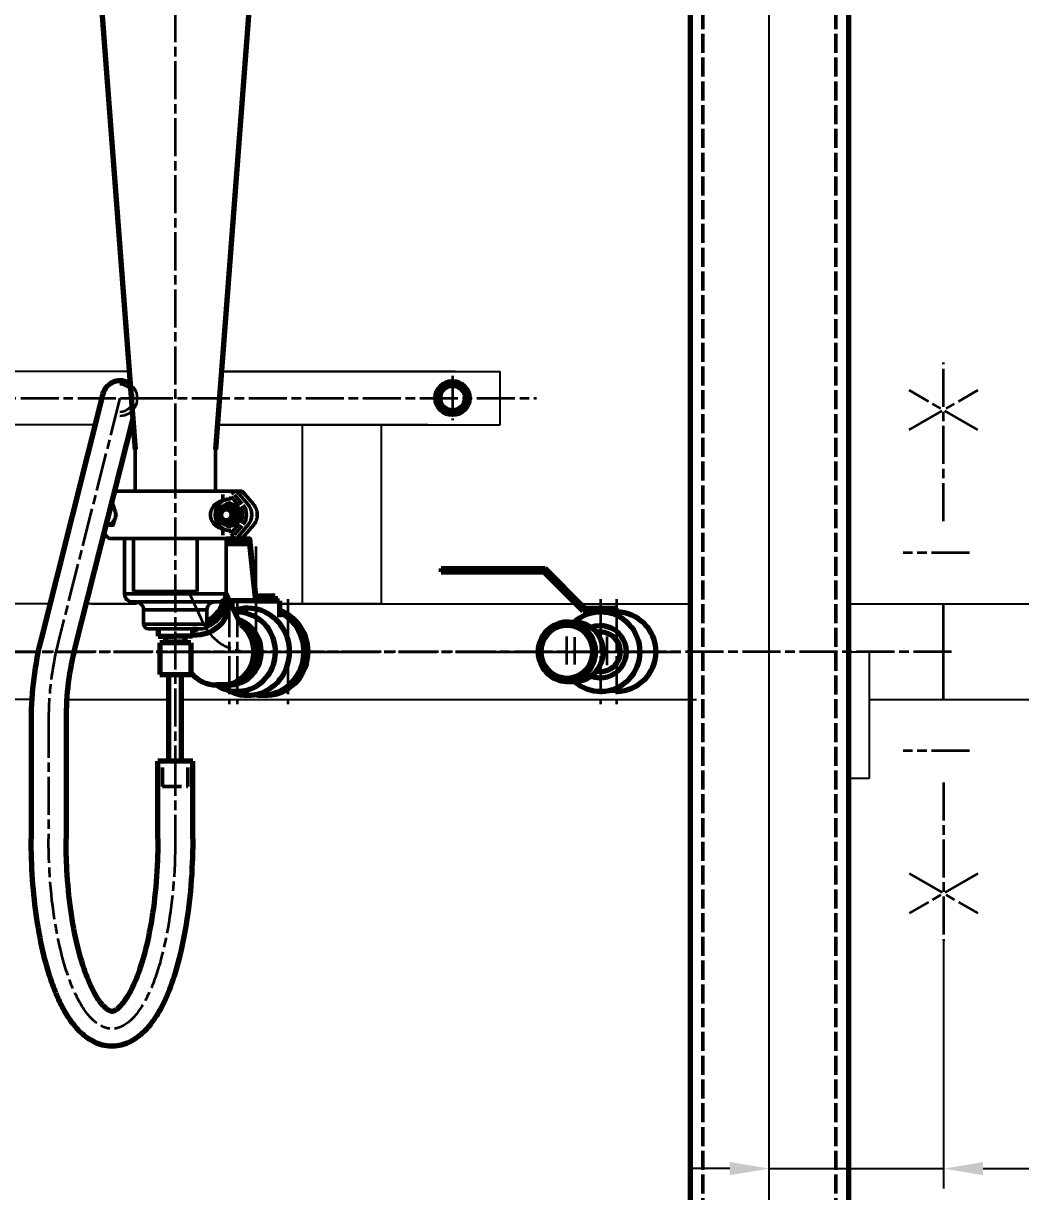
# Model space of a CAD drawing. Header units: millimetres. Extents: x 342 to 10709, y -204 to 5496.
# Drawn here: x 2255 to 2885, y 3030 to 3767 of the extents above; entities that cross this region are included whole.
import ezdxf

# ---------------------------------------------------------------- set-up
doc = ezdxf.new("R2010")
doc.units = ezdxf.units.MM
doc.linetypes.add('ACAD_ISO02W100', pattern=[15, 12, -3])
doc.linetypes.add('ACAD_ISO08W100', pattern=[36, 24, -3, 6, -3])
doc.layers.add('AHL-CON-70', color=7, linetype='Continuous')
for name, color, linetype, lineweight in [('M_EQUIP_D1', 3, 'Continuous', 35), ('M_EQUIP_E3', 3, 'Continuous', 35), ('M_EQUIP_E5', 2, 'ACAD_ISO02W100', 50), ('M_EQUIP_E7', 7, 'Continuous', 70), ('M_TANKS_E3', 3, 'ACAD_ISO08W100', 35), ('M_TANKS_E7', 7, 'Continuous', 70), ('Visible Edges', 7, 'Continuous', 50), ('Visible Tangent Edges', 7, 'Continuous', 50)]:
    doc.layers.add(name, color=color, linetype=linetype, lineweight=lineweight)
doc.styles.add('Simplex', font='SIMPLEX.SHX')
doc.dimstyles.new('nordic-1-35-0', dxfattribs={"dimscale": 10, "dimtxt": 3.5, "dimasz": 2.5, "dimexe": 1.25, "dimexo": 0, "dimgap": 0.6, "dimtad": 1, "dimdec": 0, "dimdsep": 46, "dimtxsty": 'Simplex', "dimcen": 2.5, "dimclrd": 3, "dimclre": 3, "dimclrt": 3, "dimadec": 1, "dimazin": 2, "dimtfac": 1, "dimtdec": 0, "dimtmove": 0, "dimatfit": 0, "dimfxl": 1, "dimtolj": 1, "dimtzin": 0, "dimarcsym": 0})

# ---------------------------------------------------------------- blocks, each defined once
blk = doc.blocks.new('*D14')
at = {"layer": 'Defpoints', "color": 0, "linetype": 'Continuous', "transparency": 16777216}
for p in [(2826.21, 3401.03), (2954.17, 3401.03), (2826.21, 3340.73)]:
    blk.add_point(p, dxfattribs=at)
at = {"layer": 'M_EQUIP_D1', "color": 3, "linetype": 'Continuous', "lineweight": -2, "transparency": 16777216}
for p, q in [((2954.17, 3426.03), (2954.17, 3791.33)), ((2826.21, 3401.03), (2966.67, 3401.03)), ((2954.17, 3340.73), (2954.17, 3401.03)), ((2826.21, 3340.73), (2966.67, 3340.73)), ((2954.17, 3315.73), (2954.17, 3290.73))]:
    blk.add_line(p, q, dxfattribs=at)
at = {"layer": 'M_EQUIP_D1', "color": 3, "linetype": 'Continuous', "transparency": 16777216}
for points in [[(2950, 3426.03), (2958.33, 3426.03), (2954.17, 3401.03)], [(2950, 3315.73), (2958.33, 3315.73), (2954.17, 3340.73)]]:
    blk.add_solid(points, dxfattribs=at)
at = {"layer": 'M_EQUIP_D1', "color": 3, "linetype": 'Continuous', "transparency": 16777216, "insert": (2921.5, 3637.83), "char_height": 35, "attachment_point": 5, "rotation": 90, "style": 'Simplex'}
blk.add_mtext('\\A1;(%%c60.3x2.0)', dxfattribs=at)
blk = doc.blocks.new('*D17')
at = {"layer": 'Defpoints', "color": 0, "linetype": 'Continuous', "transparency": 16777216}
for p in [(2836.21, 3188.38), (2836.21, 3044.63), (2726.21, 2859.58)]:
    blk.add_point(p, dxfattribs=at)
at = {"layer": 'M_EQUIP_D1', "color": 3, "linetype": 'Continuous', "lineweight": -2, "transparency": 16777216}
for p, q in [((2836.21, 3188.38), (2836.21, 3032.13)), ((2726.21, 2859.58), (2726.21, 3057.13)), ((2701.21, 3044.63), (2676.21, 3044.63)), ((2726.21, 3044.63), (2836.21, 3044.63)), ((2861.21, 3044.63), (3235.54, 3044.63))]:
    blk.add_line(p, q, dxfattribs=at)
at = {"layer": 'M_EQUIP_D1', "color": 3, "linetype": 'Continuous', "transparency": 16777216}
for points in [[(2701.21, 3048.79), (2701.21, 3040.46), (2726.21, 3044.63)], [(2861.21, 3048.79), (2861.21, 3040.46), (2836.21, 3044.63)]]:
    blk.add_solid(points, dxfattribs=at)
at = {"layer": 'M_EQUIP_D1', "color": 3, "linetype": 'Continuous', "transparency": 16777216, "insert": (3070.38, 3077.29), "char_height": 35, "attachment_point": 5, "style": 'Simplex'}
blk.add_mtext('\\A1;110 (Reject)', dxfattribs=at)
blk = doc.blocks.new('TOIMITUSR')
at = {"layer": 'M_EQUIP_E3', "linetype": 'ACAD_ISO08W100', "lineweight": 35}
for p, q in [((87.5, -21.65), (112.5, 21.65)), ((87.5, 21.65), (112.5, -21.65)), ((30, 0), (130, 0))]:
    blk.add_line(p, q, dxfattribs=at)
blk = doc.blocks.new('*D36')
at = {"layer": 'Defpoints', "color": 0, "linetype": 'Continuous', "transparency": 16777216}
for p in [(2836.21, 4048.34), (2836.21, 3813), (2726.21, 2830.88)]:
    blk.add_point(p, dxfattribs=at)
at = {"layer": 'M_EQUIP_D1', "color": 3, "linetype": 'Continuous', "lineweight": -2, "transparency": 16777216}
for p, q in [((2836.21, 4048.34), (2836.21, 3800.5)), ((2726.21, 2830.88), (2726.21, 3825.5)), ((2701.21, 3813), (2676.21, 3813)), ((2726.21, 3813), (2836.21, 3813)), ((2861.21, 3813), (3369.88, 3813))]:
    blk.add_line(p, q, dxfattribs=at)
at = {"layer": 'M_EQUIP_D1', "color": 3, "linetype": 'Continuous', "transparency": 16777216}
for points in [[(2701.21, 3817.17), (2701.21, 3808.83), (2726.21, 3813)], [(2861.21, 3817.17), (2861.21, 3808.83), (2836.21, 3813)]]:
    blk.add_solid(points, dxfattribs=at)
at = {"layer": 'M_EQUIP_D1', "color": 3, "linetype": 'Continuous', "transparency": 16777216, "insert": (3143.04, 3845.67), "char_height": 35, "attachment_point": 5, "style": 'Simplex'}
blk.add_mtext('\\A1;110(Feed,Accept)', dxfattribs=at)

msp = doc.modelspace()

# ---------------------------------------------------------------- linework, layer by layer
at = {"lineweight": 35}
for p, q in [((2619.6, 3395.88), (2629.68, 3395.88)), ((2619.6, 3345.88), (2629.68, 3345.88))]:
    msp.add_line(p, q, dxfattribs=at)
at = {"lineweight": 70}
for centre, radius, start, end in [((2619.6, 3370.88), 25, 226.82932, 133.17068), ((2629.68, 3370.88), 25, 270, 90), ((2619.6, 3370.88), 16.45, 249.00669, 110.99331), ((2619.6, 3370.88), 12.5, 258.2683, 101.7317)]:
    msp.add_arc(centre, radius, start, end, dxfattribs=at)
at = {"layer": 'AHL-CON-70', "linetype": 'Continuous'}
for p, q in [((2322.08, 3547.75), (2170.34, 3547.75)), ((2527.84, 3547.75), (2380.34, 3547.75)), ((2380.34, 3547.75), (2556.21, 3547.75)), ((2556.21, 3514.01), (2556.21, 3547.75)), ((2300.6, 3514.01), (2167.78, 3514.01)), ((2510.6, 3514.01), (2377.78, 3514.01)), ((2377.78, 3514.01), (2556.21, 3514.01)), ((2431.21, 3514.01), (2431.21, 3401.03)), ((2481.21, 3514.01), (2481.21, 3401.03)), ((2272.04, 3401.03), (2206.95, 3401.03)), ((2327.24, 3401.03), (2294.73, 3401.03)), ((2298.34, 3401.03), (2326.32, 3401.03)), ((2482.04, 3401.03), (2416.95, 3401.03)), ((2416.95, 3401.03), (2482.04, 3401.03)), ((2482.04, 3401.03), (2676.21, 3401.03)), ((2776.21, 3401.03), (2836.21, 3401.03)), ((2260.6, 3340.73), (2145.21, 3340.73)), ((2282.21, 3340.73), (2347.21, 3340.73)), ((2355.21, 3340.73), (2470.21, 3340.73)), ((2470.21, 3340.73), (2680.21, 3340.73)), ((2789.21, 3340.73), (2836.21, 3340.73))]:
    msp.add_line(p, q, dxfattribs=at)
msp.add_lwpolyline([(2789.21, 3290.88), (2776.21, 3290.88), (2776.21, 3370.88), (2789.21, 3370.88)], close=True, dxfattribs=at)
at = {"layer": 'Defpoints', "color": 0, "linetype": 'ByBlock'}
msp.add_point((2475.56, 3530.88), dxfattribs=at)
at = {"layer": 'M_EQUIP_E3', "color": 3, "linetype": 'ACAD_ISO08W100', "lineweight": 35}
for p, q in [((2351.21, 4787.6), (2351.21, 3304.22)), ((2526.21, 3545), (2526.21, 3517)), ((1173.61, 3530.88), (2579.2, 3530.88)), ((2401.95, 3437.26), (2401.95, 3370.88)), ((2852.58, 3433.38), (2810.76, 3433.38)), ((2368.99, 3388.74), (2360.53, 3406.82)), ((2385.13, 3404.07), (2385.13, 3337.68)), ((2390.31, 3404.07), (2390.31, 3337.68)), ((2422.25, 3404.07), (2422.25, 3337.68)), ((2619.6, 3404.07), (2619.6, 3337.68)), ((2629.68, 3404.07), (2629.68, 3337.68)), ((2841.26, 3370.88), (1330.14, 3370.88)), ((2852.58, 3308.38), (2810.76, 3308.38))]:
    msp.add_line(p, q, dxfattribs=at)
at = {"layer": 'M_EQUIP_E3', "linetype": 'ACAD_ISO08W100', "lineweight": 35}
for p, q in [((2526.21, 3543.58), (2526.21, 3518.42)), ((2526.21, 3543.58), (2526.21, 3518.42)), ((2598.48, 3362.89), (2598.48, 3380.41)), ((2603.4, 3362.89), (2603.4, 3379.97)), ((2623.85, 3362.45), (2623.85, 3380.41)), ((2132.16, 3370.88), (2670.35, 3370.88)), ((2132.16, 3370.88), (2670.35, 3370.88)), ((2552.16, 3370.88), (2250.35, 3370.88)), ((2342.16, 3370.88), (2460.35, 3370.88)), ((2552.16, 3370.88), (2670.35, 3370.88))]:
    msp.add_line(p, q, dxfattribs=at)
msp.add_lwpolyline([(2316.21, 3530.88), (2277.31, 3377.01, 0.061982), (2271.21, 3327.99), (2271.21, 3252.88)], format="xyb", dxfattribs=at)
at = {"layer": 'M_EQUIP_E3', "color": 3, "linetype": 'ACAD_ISO08W100', "lineweight": 35}
for centre, radius, start in [((2526.21, 3531), 9.31, 0), ((2397.06, 3401.88), 31, 205.07273)]:
    msp.add_arc(centre, radius, start, 270, dxfattribs=at)
at = {"layer": 'M_EQUIP_E3', "color": 3, "linetype": 'Continuous', "lineweight": 35}
for radius, end in [(8.6, 90), (11.1, 40.81511)]:
    msp.add_arc((2316.21, 3530.88), radius, 270, end, dxfattribs=at)
at = {"layer": 'M_EQUIP_E3', "linetype": 'ACAD_ISO08W100', "lineweight": 35, "extrusion": (0, 0, -1)}
msp.add_ellipse((2311.21, 3252.88), major_axis=(0, 120), ratio=0.333333, start_param=1.570796, end_param=4.712389, dxfattribs=at)
at = {"layer": 'M_EQUIP_E5', "color": 2, "linetype": 'ACAD_ISO02W100', "lineweight": 50}
for p, q in [((2684.21, 4150.88), (2684.21, 2830.88)), ((2768.21, 4150.88), (2768.21, 2830.88)), ((2343.21, 3285.88), (2343.21, 3301.88)), ((2359.21, 3285.88), (2359.21, 3301.88)), ((2343.21, 3285.88), (2359.21, 3285.88))]:
    msp.add_line(p, q, dxfattribs=at)
at = {"layer": 'M_EQUIP_E7', "color": 7, "linetype": 'Continuous', "lineweight": 70}
for p, q in [((2676.21, 4150.88), (2676.21, 2830.88)), ((2776.21, 4150.88), (2776.21, 2830.88)), ((2519, 3423.38), (2584.6, 3423.38)), ((2609.6, 3398.38), (2584.6, 3423.38)), ((2519, 3421.38), (2583.77, 3421.38)), ((2608.77, 3396.38), (2583.77, 3421.38)), ((2608.77, 3396.38), (2629.6, 3396.38)), ((2609.6, 3398.38), (2629.6, 3398.38)), ((2629.6, 3396.38), (2629.6, 3398.38))]:
    msp.add_line(p, q, dxfattribs=at)
at = {"layer": 'M_EQUIP_E7', "linetype": 'Continuous', "lineweight": 70}
for p, q in [((2398.15, 3438.88), (2383.21, 3438.88)), ((2519, 3423.38), (2519, 3421.38)), ((2392.6, 3387.83), (2383.17, 3407.98)), ((2401.95, 3403.03), (2386.95, 3403.03)), ((2386.95, 3403.03), (2386.95, 3399.89)), ((2414.2, 3403.03), (2394.88, 3403.03)), ((2401.95, 3403.03), (2416.95, 3403.03)), ((2414.2, 3406.03), (2414.2, 3403.03)), ((2416.95, 3403.03), (2416.95, 3392.63)), ((2340.39, 3385.32), (2340.39, 3380.74)), ((2362.03, 3385.32), (2362.03, 3380.74)), ((2598.48, 3389.58), (2603.4, 3389.58)), ((2340.39, 3380.74), (2351.21, 3380.74)), ((2345.11, 3380.74), (2345.11, 3377.15)), ((2362.03, 3380.74), (2351.21, 3380.74)), ((2357.32, 3380.74), (2357.32, 3377.15)), ((2361.08, 3376.44), (2341.34, 3376.44)), ((2341.34, 3376.44), (2341.34, 3356.44)), ((2344.34, 3377.15), (2344.34, 3376.44)), ((2344.34, 3377.15), (2358.08, 3377.15)), ((2358.08, 3377.15), (2358.08, 3376.44)), ((2361.08, 3376.44), (2361.08, 3356.44)), ((2341.34, 3356.44), (2361.08, 3356.44)), ((2347.21, 3301.88), (2347.21, 3356.44)), ((2355.21, 3301.88), (2355.21, 3356.44)), ((2385.13, 3349.88), (2377.34, 3349.88)), ((2598.48, 3352.18), (2603.4, 3352.18)), ((2340.21, 3252.88), (2340.21, 3301.88)), ((2362.21, 3301.88), (2340.21, 3301.88)), ((2362.21, 3252.88), (2362.21, 3301.88))]:
    msp.add_line(p, q, dxfattribs=at)
for points in [[(2305.55, 3533.58), (2266.65, 3379.7, 0.061982), (2260.21, 3327.99), (2260.21, 3252.88)], [(2324.33, 3518.12), (2287.98, 3374.31, 0.061982), (2282.21, 3327.99), (2282.21, 3252.88)]]:
    msp.add_lwpolyline(points, format="xyb", dxfattribs=at)
for points in [[(2414.2, 3406.03), (2401.95, 3406.03), (2398.15, 3441.88), (2383.21, 3441.88)], [(2414.2, 3403.03), (2401.95, 3403.03), (2398.15, 3438.88), (2383.21, 3438.88)], [(2394.88, 3403.03), (2385.49, 3403.03)]]:
    msp.add_lwpolyline(points, dxfattribs=at)
at = {"layer": 'M_EQUIP_E7', "lineweight": 35}
msp.add_lwpolyline([(2836.21, 3340.73), (2836.21, 3401.03)], dxfattribs=at)
at = {"layer": 'M_EQUIP_E7', "linetype": 'Continuous', "lineweight": 70}
for radius in [10.48, 8.05]:
    msp.add_circle((2526.21, 3531), radius, dxfattribs=at)
for centre, radius, start, end in [((2316.21, 3530.88), 11, 53.93228, 165.81293), ((2377.34, 3370.88), 21, 219.25143, 270)]:
    msp.add_arc(centre, radius, start, end, dxfattribs=at)
for centre, major_axis, ratio, start_param, end_param in [((2363.46, 3400.55), (-21.5, 0), 0.888636, 1.504251, 3.445004), ((2361.76, 3404.17), (-21.5, 0), 0.888636, 8.289015, 9.539917), ((2360.53, 3406.82), (-21.5, 0), 0.888636, 2.090872, 2.982848), ((2396.78, 3370.88), (0, 27.5), 0.965926, 2.643175, 6.606789), ((2390.31, 3370.88), (0, 25), 0.965926, 2.56808, 6.343397), ((2405.83, 3370.88), (0, 27.5), 0.965926, 2.970242, 5.851346), ((2408.42, 3370.88), (0, 27.5), 0.965926, 3.092855, 5.956288), ((2407.13, 3370.88), (0, 27.5), 0.965926, 3.141593, 5.904366), ((2361.76, 3404.17), (-21.5, 0), 0.888636, 7.86634, 8.01683), ((2380.63, 3370.88), (0, 21), 0.965926, 3.141593, 5.651938), ((2383.21, 3370.88), (0, 21), 0.965926, 3.141593, 5.858205), ((2385.13, 3370.88), (0, 21), 0.965926, 3.141593, 5.982102), ((2598.48, 3370.88), (0, 18.7), 0.965926, 2.570097, 6.947493), ((2598.48, 3370.88), (0, 16.85), 0.965926, 2.532671, 6.892107), ((2603.4, 3370.88), (0, 18.7), 0.965926, 3.141593, 6.283185)]:
    msp.add_ellipse(centre, major_axis=major_axis, ratio=ratio, start_param=start_param, end_param=end_param, dxfattribs=at)
at = {"layer": 'M_EQUIP_E7', "linetype": 'Continuous', "lineweight": 70, "extrusion": (0, 0, -1)}
for major_axis, start_param, end_param in [((0, 18.7), 2.570097, 6.947493), ((0, 16.85), 2.532671, 6.892107)]:
    msp.add_ellipse((2598.48, 3370.88), major_axis=major_axis, ratio=0.965926, start_param=start_param, end_param=end_param, dxfattribs=at)
at = {"layer": 'M_EQUIP_E7', "linetype": 'Continuous', "lineweight": 70}
for points, knots in [([(2362.21, 3252.88), (2362.21, 3247.91), (2362.11, 3242.94), (2361.51, 3228.14), (2360.72, 3218.4), (2358.36, 3199.71), (2356.8, 3190.75), (2353.38, 3175.84), (2351.66, 3169.65), (2347.79, 3158.2), (2345.64, 3152.93), (2341.59, 3144.8), (2339.79, 3141.69), (2335.91, 3136), (2333.82, 3133.42), (2329.98, 3129.6), (2328.32, 3128.2), (2324.78, 3125.73), (2322.88, 3124.66), (2319.25, 3123.16), (2317.56, 3122.65), (2314.08, 3121.98), (2312.29, 3121.83), (2308.72, 3121.94), (2306.95, 3122.19), (2303.52, 3123.04), (2301.87, 3123.65), (2298.72, 3125.13), (2297.22, 3126.02), (2294.38, 3128), (2293.04, 3129.11), (2290.49, 3131.5), (2289.28, 3132.79), (2286.1, 3136.55), (2284.25, 3139.19), (2280.76, 3144.95), (2279.14, 3148.06), (2276.08, 3154.75), (2274.66, 3158.33), (2271.99, 3165.89), (2270.76, 3169.89), (2267.73, 3181.01), (2266.11, 3188.47), (2263.43, 3204.16), (2262.37, 3212.39), (2260.86, 3229.28), (2260.41, 3237.95), (2260.23, 3248.73), (2260.21, 3250.8), (2260.21, 3252.88)], [4.712389, 4.712389, 4.712389, 4.712389, 4.832897, 4.832897, 5.073912, 5.073912, 5.314927, 5.314927, 5.504615, 5.504615, 5.694303, 5.694303, 5.828926, 5.828926, 5.963549, 5.963549, 6.054938, 6.054938, 6.146326, 6.146326, 6.219583, 6.219583, 6.29284, 6.29284, 6.366097, 6.366097, 6.439354, 6.439354, 6.512612, 6.512612, 6.585869, 6.585869, 6.659126, 6.659126, 6.786599, 6.786599, 6.914073, 6.914073, 7.041546, 7.041546, 7.169019, 7.169019, 7.380582, 7.380582, 7.592145, 7.592145, 7.803708, 7.803708, 7.853982, 7.853982, 7.853982, 7.853982]), ([(2340.21, 3252.88), (2340.21, 3248.32), (2340.12, 3243.77), (2339.58, 3230.01), (2338.85, 3220.92), (2336.69, 3203.59), (2335.26, 3195.35), (2332.16, 3181.66), (2330.57, 3175.97), (2327.42, 3166.66), (2325.89, 3162.84), (2323.02, 3156.77), (2321.69, 3154.35), (2319.08, 3150.28), (2317.8, 3148.63), (2315.83, 3146.52), (2315.08, 3145.84), (2313.76, 3144.83), (2313.19, 3144.5), (2312.38, 3144.11), (2312.09, 3144.02), (2311.62, 3143.9), (2311.44, 3143.88), (2311.09, 3143.87), (2310.92, 3143.88), (2310.49, 3143.97), (2310.23, 3144.04), (2309.57, 3144.33), (2309.17, 3144.53), (2308.24, 3145.15), (2307.71, 3145.55), (2306.54, 3146.59), (2305.92, 3147.22), (2304.2, 3149.18), (2303.07, 3150.69), (2300.78, 3154.3), (2299.61, 3156.39), (2297.31, 3161.12), (2296.18, 3163.76), (2293.03, 3172.08), (2291.11, 3178.39), (2287.77, 3192.3), (2286.35, 3199.9), (2284.1, 3215.95), (2283.28, 3224.39), (2282.4, 3239.57), (2282.21, 3246.22), (2282.21, 3252.88)], [4.712389, 4.712389, 4.712389, 4.712389, 4.829851, 4.829851, 5.069819, 5.069819, 5.309787, 5.309787, 5.505642, 5.505642, 5.668688, 5.668688, 5.804286, 5.804286, 5.939885, 5.939885, 6.033219, 6.033219, 6.126552, 6.126552, 6.200884, 6.200884, 6.275215, 6.275215, 6.349546, 6.349546, 6.423877, 6.423877, 6.498209, 6.498209, 6.57254, 6.57254, 6.646871, 6.646871, 6.765913, 6.765913, 6.884955, 6.884955, 7.003997, 7.003997, 7.230126, 7.230126, 7.456255, 7.456255, 7.682384, 7.682384, 7.853982, 7.853982, 7.853982, 7.853982])]:
    msp.add_open_spline(points, degree=3, knots=knots, dxfattribs=at)
at = {"layer": 'M_TANKS_E3', "color": 3, "linetype": 'ACAD_ISO08W100', "lineweight": 35}
msp.add_line((2351.21, 3303.94), (2351.21, 3252.88), dxfattribs=at)
at = {"layer": 'M_TANKS_E7', "linetype": 'Continuous'}
for p, q in [((2407.74, 3909.12), (2376.61, 3498.61)), ((2294.8, 3907.2), (2325.81, 3498.61))]:
    msp.add_line(p, q, dxfattribs=at)
at = {"layer": 'Visible Edges'}
for p, q in [((2325.81, 3472.32), (2325.81, 3498.61)), ((2325.81, 3472.32), (2325.81, 3498.61)), ((2376.61, 3472.32), (2376.61, 3498.61)), ((2376.61, 3472.32), (2376.61, 3498.61)), ((2313.96, 3472.32), (2312.75, 3472.32)), ((2313.96, 3472.32), (2379.72, 3472.32)), ((2385.59, 3472.32), (2379.72, 3472.32)), ((2388.98, 3472.32), (2385.59, 3472.32)), ((2392.38, 3472.32), (2388.98, 3472.32)), ((2390.42, 3471.66), (2397.05, 3463.99)), ((2390.42, 3471.66), (2397.05, 3463.99)), ((2395.03, 3470.28), (2400.49, 3463.96)), ((2310.6, 3463.82), (2311.1, 3463.82)), ((2311.94, 3463.82), (2311.1, 3463.82)), ((2383.9, 3461.32), (2383.58, 3461.32)), ((2384.54, 3463.12), (2383.9, 3463.12)), ((2385.71, 3464.83), (2384.8, 3464.83)), ((2391.99, 3461.08), (2391.08, 3461.08)), ((2383.9, 3453.32), (2383.58, 3453.32)), ((2384.54, 3451.52), (2383.9, 3451.52)), ((2391.99, 3453.57), (2391.08, 3453.57)), ((2306.07, 3445.9), (2307.4, 3444.36)), ((2307.32, 3450.82), (2307.32, 3450.82)), ((2311.1, 3450.82), (2307.32, 3450.82)), ((2311.94, 3450.82), (2311.1, 3450.82)), ((2385.71, 3449.82), (2384.8, 3449.82)), ((2397.05, 3450.66), (2390.42, 3442.99)), ((2397.05, 3450.66), (2390.42, 3442.99)), ((2400.49, 3450.68), (2395.03, 3444.36)), ((2310.05, 3442.32), (2313.96, 3442.32)), ((2379.72, 3442.32), (2313.96, 3442.32)), ((2319.21, 3407.32), (2319.21, 3442.32)), ((2324.82, 3408.82), (2324.82, 3442.32)), ((2364.93, 3442.32), (2364.93, 3408.82)), ((2379.72, 3442.32), (2385.59, 3442.32)), ((2383.21, 3407.32), (2383.21, 3442.32)), ((2385.59, 3442.32), (2388.98, 3442.32)), ((2388.98, 3442.32), (2392.38, 3442.32)), ((2324.82, 3408.82), (2364.93, 3408.82)), ((2378.21, 3402.32), (2324.21, 3402.32)), ((2331.21, 3388.32), (2331.21, 3397.32)), ((2371.21, 3388.32), (2371.21, 3397.32)), ((2368.21, 3385.32), (2334.21, 3385.32))]:
    msp.add_line(p, q, dxfattribs=at)
at = {"layer": 'Visible Edges', "flags": 128}
for points in [[(2381.22, 3448.23), (2380.56, 3448.45), (2379.89, 3448.71), (2379.21, 3449.01), (2378.54, 3449.35), (2377.88, 3449.74), (2377.23, 3450.19), (2376.59, 3450.69), (2375.97, 3451.26), (2375.38, 3451.91), (2374.82, 3452.65), (2374.31, 3453.48), (2373.9, 3454.39), (2373.59, 3455.34), (2373.41, 3456.33), (2373.34, 3457.32), (2373.41, 3458.31), (2373.59, 3459.3), (2373.9, 3460.26), (2374.31, 3461.16), (2374.82, 3461.99), (2375.38, 3462.74), (2375.97, 3463.39), (2376.59, 3463.96), (2377.23, 3464.46), (2377.88, 3464.9), (2378.54, 3465.29), (2379.21, 3465.64), (2379.89, 3465.94), (2380.56, 3466.19), (2381.22, 3466.41)], [(2381.22, 3466.41), (2381.38, 3466.46), (2381.55, 3466.51), (2381.72, 3466.57), (2381.9, 3466.62), (2382.08, 3466.68), (2382.27, 3466.73), (2382.45, 3466.78), (2382.65, 3466.84), (2382.85, 3466.89), (2383.06, 3466.94), (2383.27, 3466.99), (2383.49, 3467.04), (2383.72, 3467.09), (2383.95, 3467.13), (2384.18, 3467.17), (2384.41, 3467.21), (2384.65, 3467.24), (2384.88, 3467.27), (2385.12, 3467.29), (2385.36, 3467.3), (2385.59, 3467.32), (2385.82, 3467.32), (2386.05, 3467.32), (2386.27, 3467.32)], [(2393.92, 3471.59), (2394.47, 3470.94), (2395.03, 3470.28)], [(2311.1, 3463.82), (2311.17, 3463.67), (2311.24, 3463.53), (2311.31, 3463.38), (2311.37, 3463.24), (2311.44, 3463.1), (2311.51, 3462.95), (2311.58, 3462.82), (2311.65, 3462.68), (2311.72, 3462.54), (2311.79, 3462.41), (2311.85, 3462.27), (2311.92, 3462.14), (2311.99, 3462.01), (2312.06, 3461.87), (2312.13, 3461.74), (2312.19, 3461.61), (2312.26, 3461.48), (2312.33, 3461.35), (2312.4, 3461.22), (2312.47, 3461.09), (2312.54, 3460.96), (2312.61, 3460.83), (2312.68, 3460.7), (2312.76, 3460.57)], [(2312.76, 3460.57), (2312.77, 3460.55), (2312.78, 3460.53), (2312.79, 3460.52), (2312.8, 3460.5), (2312.81, 3460.48), (2312.82, 3460.46), (2312.83, 3460.44), (2312.84, 3460.42), (2312.85, 3460.4), (2312.87, 3460.38), (2312.88, 3460.36), (2312.89, 3460.34), (2312.9, 3460.32), (2312.91, 3460.3), (2312.92, 3460.29), (2312.93, 3460.27), (2312.94, 3460.25), (2312.95, 3460.23), (2312.96, 3460.21), (2312.97, 3460.19), (2312.98, 3460.17), (2313, 3460.15), (2313.01, 3460.13), (2313.02, 3460.11)], [(2378.38, 3458.34), (2378.38, 3458.45), (2378.39, 3458.55), (2378.39, 3458.66), (2378.39, 3458.77), (2378.4, 3458.87), (2378.4, 3458.98), (2378.4, 3459.09), (2378.41, 3459.2), (2378.41, 3459.31), (2378.42, 3459.42), (2378.42, 3459.53), (2378.43, 3459.64), (2378.43, 3459.75), (2378.44, 3459.87), (2378.45, 3459.98), (2378.45, 3460.1), (2378.46, 3460.22), (2378.47, 3460.34), (2378.48, 3460.46), (2378.48, 3460.58), (2378.49, 3460.7), (2378.5, 3460.82), (2378.51, 3460.95), (2378.52, 3461.08)], [(2378.52, 3461.08), (2378.79, 3461.25), (2379.05, 3461.43), (2379.31, 3461.59), (2379.56, 3461.75), (2379.81, 3461.91), (2380.06, 3462.07), (2380.3, 3462.22), (2380.54, 3462.37), (2380.78, 3462.52), (2381.02, 3462.66), (2381.27, 3462.81), (2381.51, 3462.95), (2381.75, 3463.1), (2382, 3463.24), (2382.25, 3463.39), (2382.5, 3463.54), (2382.76, 3463.69), (2383.03, 3463.84), (2383.3, 3463.99), (2383.58, 3464.15), (2383.87, 3464.31), (2384.17, 3464.48), (2384.47, 3464.65), (2384.8, 3464.83)], [(2384.8, 3464.83), (2385.07, 3464.65), (2385.33, 3464.48), (2385.59, 3464.31), (2385.84, 3464.15), (2386.09, 3463.99), (2386.34, 3463.84), (2386.58, 3463.69), (2386.82, 3463.54), (2387.06, 3463.39), (2387.3, 3463.24), (2387.54, 3463.1), (2387.79, 3462.95), (2388.03, 3462.81), (2388.28, 3462.66), (2388.53, 3462.52), (2388.78, 3462.37), (2389.04, 3462.22), (2389.31, 3462.07), (2389.58, 3461.91), (2389.86, 3461.75), (2390.15, 3461.59), (2390.44, 3461.43), (2390.75, 3461.25), (2391.08, 3461.08)], [(2391.99, 3461.08), (2391.72, 3461.25), (2391.45, 3461.43), (2391.2, 3461.59), (2390.94, 3461.75), (2390.69, 3461.91), (2390.45, 3462.07), (2390.21, 3462.22), (2389.96, 3462.37), (2389.72, 3462.52), (2389.48, 3462.66), (2389.24, 3462.81), (2389, 3462.95), (2388.76, 3463.1), (2388.51, 3463.24), (2388.26, 3463.39), (2388.01, 3463.54), (2387.75, 3463.69), (2387.48, 3463.84), (2387.21, 3463.99), (2386.93, 3464.15), (2386.64, 3464.31), (2386.34, 3464.48), (2386.03, 3464.65), (2385.71, 3464.83)], [(2391.08, 3461.08), (2391.05, 3460.72), (2391.03, 3460.38), (2391.01, 3460.05), (2390.99, 3459.72), (2390.97, 3459.41), (2390.96, 3459.1), (2390.95, 3458.79), (2390.94, 3458.49), (2390.93, 3458.2), (2390.93, 3457.91), (2390.93, 3457.61), (2390.93, 3457.32), (2390.93, 3457.03), (2390.93, 3456.74), (2390.93, 3456.45), (2390.94, 3456.15), (2390.95, 3455.85), (2390.96, 3455.55), (2390.97, 3455.24), (2390.99, 3454.92), (2391.01, 3454.6), (2391.03, 3454.27), (2391.05, 3453.93), (2391.08, 3453.57)], [(2391.99, 3453.57), (2392.01, 3453.93), (2392.04, 3454.27), (2392.06, 3454.6), (2392.08, 3454.92), (2392.09, 3455.24), (2392.1, 3455.55), (2392.12, 3455.85), (2392.12, 3456.15), (2392.13, 3456.45), (2392.14, 3456.74), (2392.14, 3457.03), (2392.14, 3457.32), (2392.14, 3457.61), (2392.14, 3457.91), (2392.13, 3458.2), (2392.12, 3458.49), (2392.12, 3458.79), (2392.1, 3459.1), (2392.09, 3459.41), (2392.08, 3459.72), (2392.06, 3460.05), (2392.04, 3460.38), (2392.01, 3460.72), (2391.99, 3461.08)], [(2400.49, 3463.96), (2400.77, 3463.62), (2401.04, 3463.26), (2401.3, 3462.88), (2401.53, 3462.5), (2401.76, 3462.11), (2401.96, 3461.7), (2402.14, 3461.29), (2402.31, 3460.87), (2402.45, 3460.44), (2402.58, 3460.01), (2402.69, 3459.57), (2402.78, 3459.13), (2402.85, 3458.68), (2402.9, 3458.23), (2402.93, 3457.78), (2402.94, 3457.32), (2402.93, 3456.87), (2402.9, 3456.42), (2402.85, 3455.97), (2402.78, 3455.52), (2402.69, 3455.08), (2402.58, 3454.64), (2402.45, 3454.2), (2402.31, 3453.78), (2402.14, 3453.36), (2401.96, 3452.94), (2401.76, 3452.54), (2401.53, 3452.15), (2401.3, 3451.76), (2401.04, 3451.39), (2400.77, 3451.03), (2400.49, 3450.68)], [(2312.76, 3454.07), (2312.68, 3453.94), (2312.61, 3453.81), (2312.54, 3453.68), (2312.47, 3453.55), (2312.4, 3453.42), (2312.33, 3453.29), (2312.26, 3453.16), (2312.19, 3453.03), (2312.13, 3452.9), (2312.06, 3452.77), (2311.99, 3452.64), (2311.92, 3452.51), (2311.85, 3452.37), (2311.79, 3452.24), (2311.72, 3452.11), (2311.65, 3451.97), (2311.58, 3451.83), (2311.51, 3451.69), (2311.44, 3451.55), (2311.37, 3451.41), (2311.31, 3451.27), (2311.24, 3451.12), (2311.17, 3450.97), (2311.1, 3450.82)], [(2313.02, 3454.53), (2313.01, 3454.51), (2313, 3454.5), (2312.98, 3454.48), (2312.97, 3454.46), (2312.96, 3454.44), (2312.95, 3454.42), (2312.94, 3454.4), (2312.93, 3454.38), (2312.92, 3454.36), (2312.91, 3454.34), (2312.9, 3454.32), (2312.89, 3454.3), (2312.88, 3454.28), (2312.87, 3454.27), (2312.85, 3454.25), (2312.84, 3454.23), (2312.83, 3454.21), (2312.82, 3454.19), (2312.81, 3454.17), (2312.8, 3454.15), (2312.79, 3454.13), (2312.78, 3454.11), (2312.77, 3454.09), (2312.76, 3454.07)], [(2378.52, 3453.57), (2378.51, 3453.7), (2378.5, 3453.82), (2378.49, 3453.95), (2378.48, 3454.07), (2378.48, 3454.19), (2378.47, 3454.31), (2378.46, 3454.43), (2378.45, 3454.55), (2378.45, 3454.66), (2378.44, 3454.78), (2378.43, 3454.89), (2378.43, 3455.01), (2378.42, 3455.12), (2378.42, 3455.23), (2378.41, 3455.34), (2378.41, 3455.45), (2378.4, 3455.56), (2378.4, 3455.67), (2378.4, 3455.77), (2378.39, 3455.88), (2378.39, 3455.99), (2378.39, 3456.09), (2378.38, 3456.2), (2378.38, 3456.3)], [(2384.8, 3449.82), (2384.47, 3450), (2384.17, 3450.17), (2383.87, 3450.33), (2383.58, 3450.49), (2383.3, 3450.65), (2383.03, 3450.81), (2382.76, 3450.96), (2382.5, 3451.11), (2382.25, 3451.26), (2382, 3451.4), (2381.75, 3451.55), (2381.51, 3451.69), (2381.27, 3451.84), (2381.02, 3451.99), (2380.78, 3452.13), (2380.54, 3452.28), (2380.3, 3452.43), (2380.06, 3452.58), (2379.81, 3452.74), (2379.56, 3452.89), (2379.31, 3453.06), (2379.05, 3453.22), (2378.79, 3453.39), (2378.52, 3453.57)], [(2391.08, 3453.57), (2390.75, 3453.39), (2390.44, 3453.22), (2390.15, 3453.06), (2389.86, 3452.89), (2389.58, 3452.74), (2389.31, 3452.58), (2389.04, 3452.43), (2388.78, 3452.28), (2388.53, 3452.13), (2388.28, 3451.99), (2388.03, 3451.84), (2387.79, 3451.69), (2387.54, 3451.55), (2387.3, 3451.4), (2387.06, 3451.26), (2386.82, 3451.11), (2386.58, 3450.96), (2386.34, 3450.81), (2386.09, 3450.65), (2385.84, 3450.49), (2385.59, 3450.33), (2385.33, 3450.17), (2385.07, 3450), (2384.8, 3449.82)], [(2385.71, 3449.82), (2386.03, 3450), (2386.34, 3450.17), (2386.64, 3450.33), (2386.93, 3450.49), (2387.21, 3450.65), (2387.48, 3450.81), (2387.75, 3450.96), (2388.01, 3451.11), (2388.26, 3451.26), (2388.51, 3451.4), (2388.76, 3451.55), (2389, 3451.69), (2389.24, 3451.84), (2389.48, 3451.99), (2389.72, 3452.13), (2389.96, 3452.28), (2390.21, 3452.43), (2390.45, 3452.58), (2390.69, 3452.74), (2390.94, 3452.89), (2391.2, 3453.06), (2391.45, 3453.22), (2391.72, 3453.39), (2391.99, 3453.57)], [(2308.5, 3443.05), (2307.96, 3443.71), (2307.4, 3444.36)], [(2386.27, 3447.33), (2386.05, 3447.32), (2385.82, 3447.33), (2385.59, 3447.33), (2385.36, 3447.34), (2385.12, 3447.36), (2384.88, 3447.38), (2384.65, 3447.41), (2384.41, 3447.44), (2384.18, 3447.47), (2383.95, 3447.51), (2383.72, 3447.56), (2383.49, 3447.61), (2383.27, 3447.65), (2383.06, 3447.7), (2382.85, 3447.76), (2382.65, 3447.81), (2382.45, 3447.86), (2382.27, 3447.92), (2382.08, 3447.97), (2381.9, 3448.03), (2381.72, 3448.08), (2381.55, 3448.13), (2381.38, 3448.18), (2381.22, 3448.23)], [(2395.03, 3444.36), (2394.47, 3443.71), (2393.92, 3443.05)]]:
    msp.add_lwpolyline(points, dxfattribs=at)
at = {"layer": 'Visible Edges'}
for centre, radius, start, end in [((2310.05, 3444.32), 2, 219.47048, 270), ((2324.21, 3407.32), 5, 180, 270), ((2378.21, 3407.32), 5, 270, 0), ((2326.21, 3397.32), 5, 0, 90), ((2376.21, 3397.32), 5, 90, 180), ((2334.21, 3388.32), 3, 180, 270), ((2368.21, 3388.32), 3, 270, 0)]:
    msp.add_arc(centre, radius, start, end, dxfattribs=at)
for centre, major_axis, ratio, start_param, end_param in [((2385.97, 3457.32), (0, -10), 0.965926, 3.141722, 6.283056), ((2388.98, 3470.32), (0, 2), 0.965926, 5.442117, 6.283185), ((2388.98, 3470.32), (0, 2), 0.965926, 5.442117, 6.283185), ((2307.32, 3457.32), (0, 6.5), 0.965926, 5.235988, 5.771521), ((2307.1, 3471.36), (4.9, -8.64), 0.113516, 0.396245, 0.506099), ((2351.21, 3401.54), (39.22, -69.14), 0.113516, 3.537838, 3.712161), ((2307.32, 3457.32), (0, 6.5), 0.965926, 5.116397, 5.235988), ((2307.32, 3457.32), (0, 6.5), 0.965926, 4.457093, 4.967685), ((2383.9, 3457.32), (0, -4), 0.965926, 6.276769, 9.431195), ((2384.54, 3457.32), (0, 5.8), 0.965926, 3.141593, 6.283185), ((2389.85, 3457.32), (0, -10), 0.965926, 0.841069, 2.300524), ((2389.85, 3457.32), (0, -10), 0.965926, 0.841069, 2.300524), ((2307.32, 3457.32), (0, -6.5), 0.965926, 0, 1.047198), ((2351.21, 3513.11), (39.22, 69.14), 0.113516, 2.571024, 2.745348), ((2307.32, 3457.32), (0, 6.5), 0.965926, 4.18879, 4.308381), ((2307.32, 3457.32), (0, -6.5), 0.965926, 6.282899, 6.283185), ((2307.1, 3443.28), (4.9, 8.64), 0.113516, 5.777086, 5.88694), ((2388.98, 3444.32), (0, -2), 0.965926, 0, 0.841069), ((2388.98, 3444.32), (0, -2), 0.965926, 0, 0.841069)]:
    msp.add_ellipse(centre, major_axis=major_axis, ratio=ratio, start_param=start_param, end_param=end_param, dxfattribs=at)
for centre, major_axis in [((2383.9, 3457.32), (0, -5.8)), ((2383.58, 3457.32), (0, 4)), ((2383.38, 3457.32), (0, 3.23))]:
    msp.add_ellipse(centre, major_axis=major_axis, ratio=0.965926, dxfattribs=at)
at = {"layer": 'Visible Tangent Edges'}
for p, q in [((2381.22, 3470.13), (2381.22, 3466.61)), ((2386.27, 3467.4), (2386.27, 3468.89)), ((2386.54, 3468.66), (2391.45, 3462.97)), ((2393.41, 3464.31), (2388.5, 3469.99)), ((2391.45, 3451.67), (2386.54, 3445.99)), ((2381.22, 3448.04), (2381.22, 3444.52)), ((2386.27, 3445.75), (2386.27, 3447.25)), ((2388.5, 3444.65), (2393.41, 3450.34)), ((2319.6, 3407.32), (2382.82, 3407.32)), ((2370.96, 3397.32), (2331.46, 3397.32)), ((2331.46, 3388.32), (2370.96, 3388.32))]:
    msp.add_line(p, q, dxfattribs=at)
for centre, major_axis, ratio, start_param, end_param in [((2385.59, 3470.32), (0, 2), 0.965926, 5.48417, 6.241132), ((2386.41, 3470.31), (-6.93, 7.77), 0.130809, 4.605026, 4.760824), ((2392.38, 3470.32), (0, 2), 0.965926, 5.442117, 6.283185), ((2392.38, 3470.32), (1.54, 1.27), 0.283228, 0.010127, 0.202531), ((2385.97, 3457.32), (0, -8), 0.965926, 0.914041, 2.227551), ((2386.48, 3457.32), (0, 10), 0.965926, 4.055634, 5.369144), ((2386.78, 3445.67), (1.51, -1.31), 0.172546, 4.593805, 6.007522), ((2386.41, 3444.34), (-6.93, -7.77), 0.130809, 1.522361, 1.678159), ((2385.59, 3444.32), (0, -2), 0.965926, 0.042053, 0.799015), ((2392.38, 3444.32), (0, -2), 0.965926, 0, 0.841069), ((2392.38, 3444.32), (1.54, -1.27), 0.283228, 6.080655, 6.273059)]:
    msp.add_ellipse(centre, major_axis=major_axis, ratio=ratio, start_param=start_param, end_param=end_param, dxfattribs=at)

# ---------------------------------------------------------------- block references
at = {"layer": 'M_EQUIP_E3', "lineweight": 35, "rotation": 90}
msp.add_blockref('TOIMITUSR', (2836.21, 3423.38), dxfattribs=at)
at = {"layer": 'M_EQUIP_E3', "lineweight": 35, "xscale": -1, "rotation": 90}
msp.add_blockref('TOIMITUSR', (2836.21, 3318.38), dxfattribs=at)

# ---------------------------------------------------------------- dimensions: what is measured, and where the dimension line sits
at = {"layer": 'M_EQUIP_D1', "linetype": 'Continuous'}
for base, p1, p2, angle, text, override, picture, middle in [((2836.21, 3813), (2726.21, 2830.88), (2836.21, 4048.34), 180, '<>(Feed,Accept)', {"dimpost": ''}, '*D36', (3143.04, 3813)), ((2954.17, 3401.03), (2826.21, 3340.73), (2826.21, 3401.03), 90, '(%%c<>x2.0)', {"dimdec": 1}, '*D14', (2954.17, 3637.83))]:
    dim = msp.add_linear_dim(base=base, p1=p1, p2=p2, angle=angle, text=text, dimstyle='nordic-1-35-0', override=override, dxfattribs=at)
    dim.commit()
    dim.dimension.update_dxf_attribs({"geometry": picture, "text_midpoint": middle, "dimtype": 160})
dim = msp.add_linear_dim(base=(2836.21, 3044.63), p1=(2726.21, 2859.58), p2=(2836.21, 3188.38), text='<> (Reject)', dimstyle='nordic-1-35-0', dxfattribs=at)
dim.commit()
dim.dimension.update_dxf_attribs({"geometry": '*D17', "text_midpoint": (3070.38, 3044.63), "dimtype": 160})

doc.saveas('drawing.dxf')
